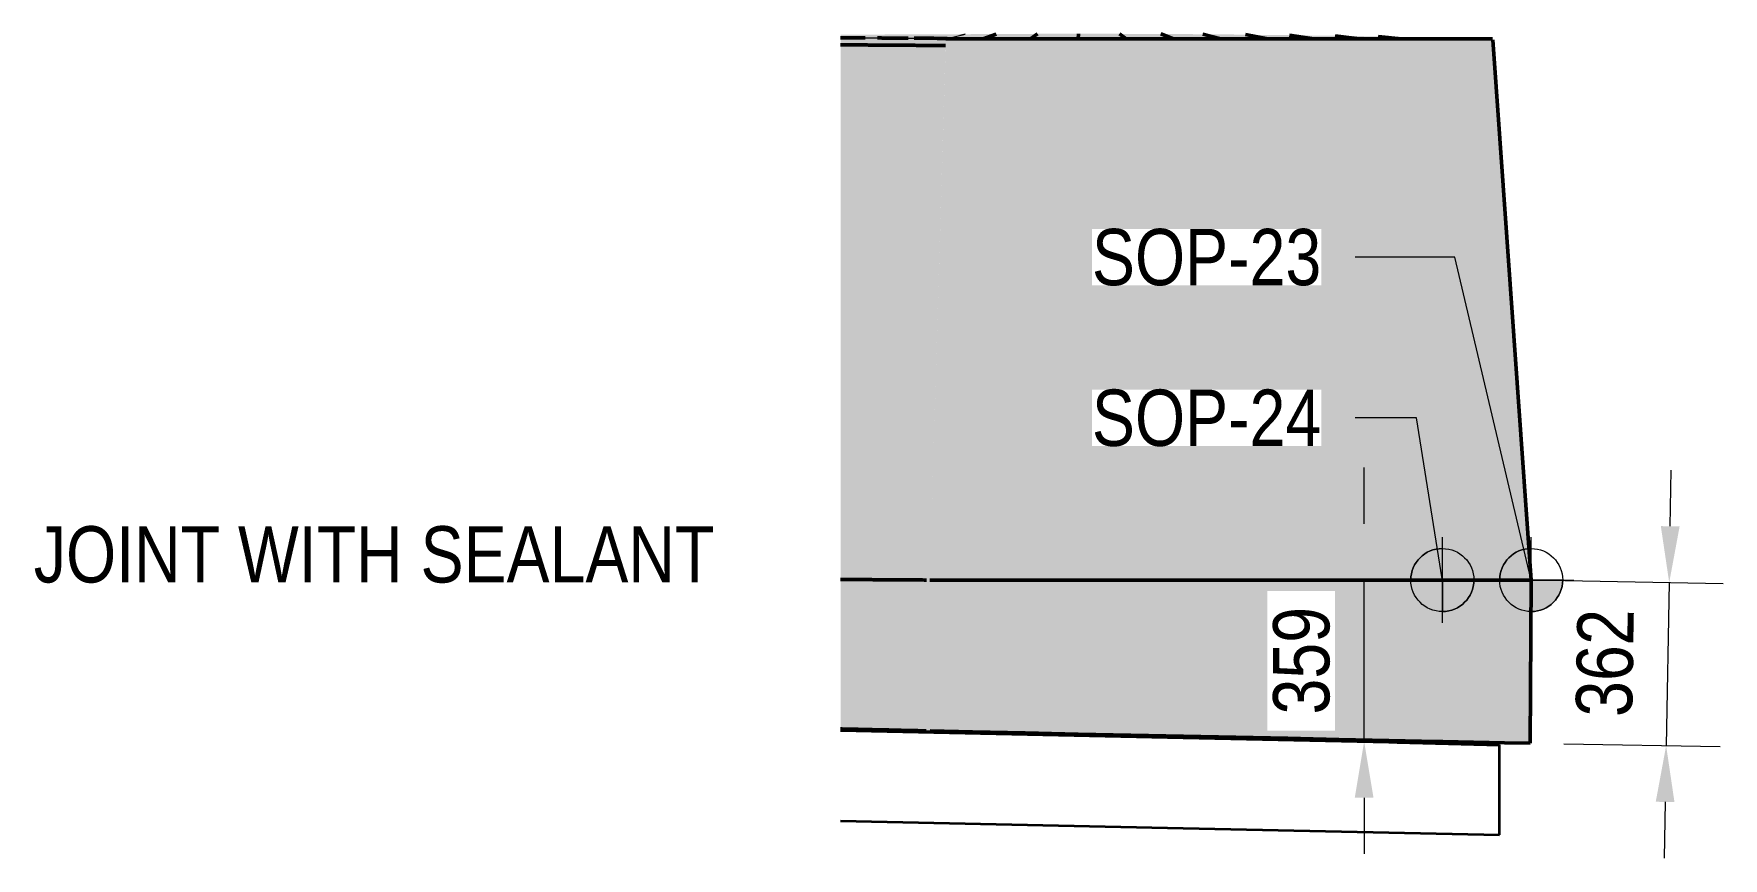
# Model space of a CAD drawing. Header units: metres. Extents: x 0 to 258, y 3 to 25.
# Drawn here: x 254.049 to 257.801, y 21.329 to 23.16 of the extents above; entities that cross this region are included whole.
import ezdxf

# ---------------------------------------------------------------- set-up
doc = ezdxf.new("R2010")
doc.units = ezdxf.units.M
doc.linetypes.add('JacobsDash', pattern=[0.0045, 0.003, -0.0015])
doc.layers.get('Defpoints').update_dxf_attribs({"color": 41})
for name, color, linetype, lineweight in [('A-ANNO-DIMS', 7, 'Continuous', 9), ('A-ANNO-NOTE', 7, 'Continuous', 9), ('A-FLOR', 7, 'Continuous', 50), ('A-FLOR-HDLN', 7, 'JacobsDash', 18), ('G-ANNO-TEXT', 7, 'Continuous', 9)]:
    doc.layers.add(name, color=color, linetype=linetype, lineweight=lineweight)
doc.styles.add('Arial Narrow_2', font='ARIALN.TTF', dxfattribs={"height": 0.125})
doc.dimstyles.new('Dimension_Standard_O__mm_', dxfattribs={"dimscale": 0.3048, "dimtxt": 0.127929, "dimasz": 0.410105, "dimexe": 0.393701, "dimexo": 0.246063, "dimgap": 0.246063, "dimtad": 1, "dimdec": 0, "dimlfac": 1000, "dimzin": 0, "dimdsep": 46, "dimtxsty": 'Arial Narrow_2', "dimsah": 1, "dimcen": 0.09, "dimaunit": 1, "dimadec": 4, "dimazin": 0, "dimtfac": 1, "dimtdec": 4, "dimtix": 1, "dimtmove": 0, "dimatfit": 3, "dimfxl": 1, "dimtvp": 1, "dimtfill": 1, "dimtolj": 1, "dimtzin": 0, "dimlwd": 18, "dimlwe": 18, "dimarcsym": 2})

# ---------------------------------------------------------------- blocks, each defined once
blk = doc.blocks.new('CS_SYMB_SETOUT POINT - 5mm-2022283-Section 233')
at = {"layer": 'A-ANNO-NOTE'}
h = blk.add_hatch(color=256, dxfattribs=at)
edge = h.paths.add_edge_path()
edge.add_line((-1222.253, 22.0164), (-1222.253, 21.9464))
edge.add_line((-1222.253, 21.9464), (-1222.323, 21.9464))
edge.add_arc((-1222.253, 21.9464), 0.07, 90, 180, ccw=False)
h = blk.add_hatch(color=256, dxfattribs=at)
edge = h.paths.add_edge_path()
edge.add_line((-1222.253, 21.8764), (-1222.253, 21.9464))
edge.add_line((-1222.253, 21.9464), (-1222.183, 21.9464))
edge.add_arc((-1222.253, 21.9464), 0.07, 270, 360, ccw=False)
for p, q in [((-1222.253, 21.8514), (-1222.253, 22.0414)), ((-1222.253, 21.9464), (-1222.253, 22.0164)), ((-1222.348, 21.9464), (-1222.158, 21.9464)), ((-1222.323, 21.9464), (-1222.253, 21.9464)), ((-1222.183, 21.9464), (-1222.253, 21.9464)), ((-1222.253, 21.9464), (-1222.253, 21.8764))]:
    blk.add_line(p, q, dxfattribs=at)
blk.add_circle((-1222.253, 21.9464), 0.07, dxfattribs=at)
for start, end in [(90, 180), (270, 360)]:
    blk.add_arc((-1222.253, 21.9464), 0.07, start, end, dxfattribs=at)
blk = doc.blocks.new('DIMBLOCK59-Section 233')
at = {"layer": 'A-ANNO-DIMS', "color": 0, "lineweight": 18, "transparency": 16777216}
for p, q in [((257.0034, 22.0714), (257.0034, 22.1964)), ((257.0071, 21.9464), (256.8834, 21.9464)), ((257.0034, 21.5879), (257.0034, 21.9464)), ((257.1032, 21.5879), (256.8834, 21.5879)), ((257.0034, 21.4629), (257.0034, 21.3379))]:
    blk.add_line(p, q, dxfattribs=at)
at = {"layer": 'A-ANNO-DIMS', "color": 0, "transparency": 16777216}
for points in [[(256.9826, 22.0714), (257.0242, 22.0714), (257.0034, 21.9464)], [(256.9826, 21.4629), (257.0242, 21.4629), (257.0034, 21.5879)]]:
    blk.add_solid(points, dxfattribs=at)
at = {"layer": 'Defpoints', "color": 0, "transparency": 16777216}
for p in [(257.0034, 21.9464), (257.0821, 21.9464), (257.1782, 21.5879)]:
    blk.add_point(p, dxfattribs=at)
at = {"layer": 'A-ANNO-DIMS', "color": 0, "lineweight": 18, "transparency": 16777216, "insert": (256.8646, 21.7672), "char_height": 0.125, "width": 0.285099, "attachment_point": 5, "rotation": 90, "style": 'Arial Narrow_2', "bg_fill": 3, "box_fill_scale": 1.1, "bg_fill_color": 256, "bg_fill_true_color": 13158600, "bg_fill_transparency": 0}
blk.add_mtext('\\A1;359', dxfattribs=at)
blk = doc.blocks.new('DIMBLOCK60-Section 233')
at = {"layer": 'A-ANNO-DIMS', "color": 0, "lineweight": 18, "transparency": 16777216}
for p, q in [((257.6832, 22.0657), (257.6855, 22.1907)), ((257.4493, 21.945), (257.8008, 21.9385)), ((257.6809, 21.9407), (257.6741, 21.5785)), ((257.4472, 21.5827), (257.7941, 21.5763)), ((257.6718, 21.4535), (257.6695, 21.3285))]:
    blk.add_line(p, q, dxfattribs=at)
at = {"layer": 'A-ANNO-DIMS', "color": 0, "transparency": 16777216}
for points in [[(257.6623, 22.0661), (257.704, 22.0653), (257.6809, 21.9407)], [(257.651, 21.4539), (257.6926, 21.4531), (257.6741, 21.5785)]]:
    blk.add_solid(points, dxfattribs=at)
at = {"layer": 'Defpoints', "color": 0, "transparency": 16777216}
for p in [(257.3743, 21.9464), (257.3722, 21.5841), (257.6741, 21.5785)]:
    blk.add_point(p, dxfattribs=at)
at = {"layer": 'A-ANNO-DIMS', "color": 0, "lineweight": 18, "transparency": 16777216, "insert": (257.5387, 21.7622), "char_height": 0.125, "width": 0.285099, "attachment_point": 5, "rotation": 88.9378, "style": 'Arial Narrow_2', "bg_fill": 3, "box_fill_scale": 1.1, "bg_fill_color": 256, "bg_fill_true_color": 13158600, "bg_fill_transparency": 0}
blk.add_mtext('\\A1;362', dxfattribs=at)

msp = doc.modelspace()

# ---------------------------------------------------------------- hatches: boundary and pattern name
at = {"layer": 'A-FLOR', "lineweight": 5, "true_color": 0xc0c0c0}
h = msp.add_hatch(color=9, dxfattribs=at)
h.paths.add_polyline_path([(255.9018, 23.1576), (255.9035, 23.1579), (255.8949, 23.1579), (255.884, 23.1578)])
h.paths.add_polyline_path([(255.8685, 23.1507), (255.869, 23.1508), (255.9003, 23.1573)])
h.paths.add_polyline_path([(256.0773, 23.1493), (256.1159, 23.1587), (255.8839, 23.1578), (255.8405, 23.1574), (255.8405, 23.1509), (255.8685, 23.1507), (255.8718, 23.1507), (256.0745, 23.1493)])
for points in [[(256.074, 23.1335), (256.0741, 23.134), (256.0745, 23.1486), (256.0745, 23.1487), (256.0768, 23.1493), (255.8405, 23.1509), (255.8405, 23.1351), (256.0433, 23.1337)], [(256.1568, 23.1486), (256.1863, 23.1591), (256.1399, 23.1588), (256.1176, 23.1587), (256.0745, 23.1486)], [(256.2404, 23.1486), (256.2625, 23.1486), (256.2781, 23.1595), (256.2502, 23.1594), (256.1863, 23.1591), (256.1568, 23.1486)], [(256.3687, 23.1486), (256.3692, 23.1596), (256.2781, 23.1595), (256.2625, 23.1486)], [(256.3692, 23.1486), (256.4748, 23.1487), (256.4603, 23.1595), (256.4603, 23.1595), (256.3692, 23.1595), (256.3687, 23.1487)], [(256.5805, 23.1486), (256.5521, 23.1592), (256.4754, 23.1594), (256.4603, 23.1595), (256.4748, 23.1486)], [(256.6855, 23.1486), (256.645, 23.1586), (256.6163, 23.1588), (256.5521, 23.1592), (256.5805, 23.1486), (256.6403, 23.1486)], [(256.7894, 23.1486), (256.74, 23.1578), (256.645, 23.1586), (256.6855, 23.1486)], [(256.892, 23.1486), (256.8347, 23.1567), (256.742, 23.1574), (256.7894, 23.1486)], [(256.9926, 23.1486), (256.9388, 23.1553), (256.8419, 23.1561), (256.892, 23.1486)], [(257.086, 23.1486), (257.0347, 23.1538), (256.9474, 23.1552), (256.9388, 23.1553), (256.9926, 23.1486)], [(257.086, 23.1486), (257.2884, 23.1486), (257.2253, 23.1499), (257.0347, 23.1538), (257.0599, 23.1513)], [(256.0317, 21.9464), (256.074, 23.1335), (255.8405, 23.1351), (255.8405, 21.9477), (256.0117, 21.9465)], [(256.0395, 21.6115), (256.0387, 21.9464), (256.074, 23.1335), (256.0317, 21.9464), (256.0306, 21.6115), (256.0387, 21.6115)], [(256.1334, 21.9464), (256.1568, 23.1487), (256.0745, 23.1487), (256.0387, 21.9464)], [(256.2506, 21.9464), (256.2625, 23.1487), (256.1568, 23.1487), (256.1334, 21.9464), (256.2404, 21.9464)], [(256.3682, 21.9464), (256.3686, 23.1487), (256.2625, 23.1487), (256.2506, 21.9464)], [(256.4858, 21.9464), (256.4747, 23.1487), (256.3686, 23.1487), (256.3682, 21.9464)], [(256.603, 21.9464), (256.5805, 23.1487), (256.4747, 23.1487), (256.4858, 21.9464)], [(256.7194, 21.9464), (256.6855, 23.1487), (256.5805, 23.1487), (256.603, 21.9464), (256.6403, 21.9464)], [(256.8347, 21.9464), (256.7894, 23.1487), (256.6855, 23.1487), (256.7194, 21.9464)], [(256.9483, 21.9464), (256.8919, 23.1487), (256.7894, 23.1487), (256.8347, 21.9464)], [(257.0599, 21.9464), (256.9926, 23.1487), (256.8919, 23.1487), (256.9483, 21.9464)], [(257.1691, 21.9464), (257.086, 23.1487), (256.9926, 23.1487), (257.0599, 21.9464)], [(257.3743, 21.9464), (257.2891, 23.1464), (257.2884, 23.1486), (257.086, 23.1486), (257.1691, 21.9464)], [(256.0306, 21.6115), (256.0317, 21.9464), (255.8405, 21.9477), (255.8405, 21.6157), (255.9937, 21.6123)], [(256.1339, 21.6093), (256.1334, 21.9464), (256.0387, 21.9464), (256.0395, 21.6113)], [(256.2508, 21.6068), (256.2506, 21.9464), (256.1334, 21.9464), (256.1339, 21.6093)], [(256.3682, 21.6044), (256.3682, 21.9464), (256.2506, 21.9464), (256.2508, 21.6068)], [(256.4855, 21.6019), (256.4858, 21.9464), (256.3682, 21.9464), (256.3682, 21.6044)], [(256.6025, 21.5995), (256.603, 21.9464), (256.4858, 21.9464), (256.4855, 21.6019), (256.5664, 21.6002)], [(256.7186, 21.5971), (256.7194, 21.9464), (256.603, 21.9464), (256.6025, 21.5995), (256.6403, 21.5987)], [(256.8336, 21.5948), (256.8347, 21.9464), (256.7194, 21.9464), (256.7186, 21.5971), (256.7786, 21.5959)], [(256.9469, 21.5925), (256.9483, 21.9464), (256.8347, 21.9464), (256.8336, 21.5948)], [(257.0583, 21.5903), (257.0599, 21.9464), (256.9483, 21.9464), (256.9469, 21.5925)], [(257.1671, 21.5881), (257.1691, 21.9464), (257.0599, 21.9464), (257.0583, 21.5903)], [(257.3722, 21.5841), (257.3743, 21.9464), (257.1691, 21.9464), (257.1671, 21.5881), (257.3148, 21.5851)]]:
    msp.add_hatch(color=9, dxfattribs=at).paths.add_polyline_path(points)

# ---------------------------------------------------------------- linework, layer by layer
at = {"layer": 'A-FLOR'}
for p, q in [((256.0747, 23.1487), (256.0773, 23.1493)), ((256.1863, 23.1591), (256.157, 23.1487)), ((256.2781, 23.1595), (256.2625, 23.1487)), ((256.3692, 23.1596), (256.3686, 23.1487)), ((256.4603, 23.1595), (256.4747, 23.1487)), ((256.5521, 23.1592), (256.5803, 23.1487)), ((256.645, 23.1586), (256.6853, 23.1487)), ((256.74, 23.1578), (256.7892, 23.1487)), ((256.8376, 23.1567), (256.8916, 23.1487)), ((256.9388, 23.1553), (256.9922, 23.1487)), ((257.0347, 23.1538), (257.0855, 23.1487)), ((256.1568, 23.1487), (256.0745, 23.1487)), ((256.2625, 23.1487), (256.1568, 23.1487)), ((256.3686, 23.1487), (256.2625, 23.1487)), ((256.4747, 23.1487), (256.3687, 23.1487)), ((256.5805, 23.1487), (256.4748, 23.1487)), ((256.6855, 23.1487), (256.5805, 23.1487)), ((256.7894, 23.1487), (256.6855, 23.1487)), ((256.8919, 23.1487), (256.7894, 23.1487)), ((256.9926, 23.1487), (256.892, 23.1487)), ((257.086, 23.1487), (256.9926, 23.1487)), ((257.2884, 23.1487), (257.086, 23.1487)), ((257.2892, 23.1464), (257.3743, 21.9464)), ((256.0387, 21.9464), (256.1334, 21.9464)), ((256.1334, 21.9464), (256.2506, 21.9464)), ((256.2506, 21.9464), (256.3682, 21.9464)), ((256.3682, 21.9464), (256.4858, 21.9464)), ((256.4858, 21.9464), (256.603, 21.9464)), ((256.603, 21.9464), (256.7194, 21.9464)), ((256.7194, 21.9464), (256.8347, 21.9464)), ((256.8347, 21.9464), (256.9483, 21.9464)), ((256.9483, 21.9464), (257.0599, 21.9464)), ((257.0599, 21.9464), (257.1691, 21.9464)), ((257.1691, 21.9464), (257.3743, 21.9464)), ((257.3743, 21.9464), (257.3722, 21.5841)), ((256.1339, 21.6093), (256.0395, 21.6113)), ((256.2508, 21.6068), (256.1339, 21.6093)), ((256.3682, 21.6044), (256.2508, 21.6068)), ((256.4855, 21.6019), (256.3682, 21.6044)), ((256.6025, 21.5995), (256.4855, 21.6019)), ((256.7186, 21.5971), (256.6025, 21.5995)), ((256.8336, 21.5948), (256.7186, 21.5971)), ((256.9469, 21.5925), (256.8336, 21.5948)), ((257.0583, 21.5903), (256.9469, 21.5925)), ((257.1671, 21.5881), (257.0583, 21.5903)), ((257.0771, 21.5861), (257.304, 21.5801)), ((257.1782, 21.5879), (257.1671, 21.5881)), ((257.3148, 21.5851), (257.1782, 21.5879)), ((257.3722, 21.5841), (257.3148, 21.5851))]:
    msp.add_line(p, q, dxfattribs=at)
at = {"layer": 'A-FLOR', "lineweight": 35}
for p, q in [((256.5664, 21.5959), (255.8405, 21.6116)), ((257.304, 21.5801), (256.5664, 21.5959)), ((257.304, 21.3801), (257.304, 21.5801)), ((255.8405, 21.4116), (256.5664, 21.3959)), ((256.5664, 21.3959), (257.304, 21.3801))]:
    msp.add_line(p, q, dxfattribs=at)
at = {"layer": 'A-FLOR', "lineweight": 18}
for p, q in [((256.9561, 21.5884), (256.5664, 21.5959)), ((257.0683, 21.5863), (257.0492, 21.5868))]:
    msp.add_line(p, q, dxfattribs=at)
at = {"layer": 'A-FLOR'}
for points, knots in [([(255.8406, 23.1509), (255.8446, 23.1509), (255.8494, 23.1508), (255.8542, 23.1508), (255.855, 23.1508)], [0.9927898884, 0.9927898884, 0.9927898884, 0.9927898884, 0.9931640625, 0.9932402401, 0.9932402401, 0.9932402401, 0.9932402401]), ([(255.855, 23.1508), (255.8594, 23.1508), (255.8684, 23.1507), (255.8773, 23.1506), (255.8818, 23.1506)], [0.9932407978, 0.9932407978, 0.9932407978, 0.9932407978, 0.9936523438, 0.994085698, 0.994085698, 0.994085698, 0.994085698]), ([(255.8818, 23.1506), (255.8824, 23.1506), (255.8869, 23.1506), (255.8913, 23.1505), (255.8953, 23.1505)], [0.9940861653, 0.9940861653, 0.9940861653, 0.9940861653, 0.994140625, 0.9945074063, 0.9945074063, 0.9945074063, 0.9945074063]), ([(255.9225, 23.1503), (255.9252, 23.1503), (255.9297, 23.1503), (255.9342, 23.1502), (255.936, 23.1502)], [0.9953521347, 0.9953521347, 0.9953521347, 0.9953521347, 0.9956054688, 0.9957754986, 0.9957754986, 0.9957754986, 0.9957754986]), ([(255.936, 23.1502), (255.9393, 23.1502), (255.9482, 23.1501), (255.9569, 23.1501), (255.9624, 23.15)], [0.9957756214, 0.9957756214, 0.9957756214, 0.9957756214, 0.99609375, 0.9966203989, 0.9966203989, 0.9966203989, 0.9966203989]), ([(255.9624, 23.15), (255.9671, 23.15), (255.976, 23.1499), (255.9852, 23.1499), (255.9896, 23.1498)], [0.9966214115, 0.9966214115, 0.9966214115, 0.9966214115, 0.9970703125, 0.9974641907, 0.9974641907, 0.9974641907, 0.9974641907]), ([(256.004, 23.1498), (256.0058, 23.1497), (256.0105, 23.1497), (256.0153, 23.1497), (256.0183, 23.1497), (256.0185, 23.1497)], [0.9978879603, 0.9978879603, 0.9978879603, 0.9978879603, 0.998046875, 0.9982910156, 0.9983094272, 0.9983094272, 0.9983094272, 0.9983094272]), ([(256.0185, 23.1497), (256.0211, 23.1496), (256.0264, 23.1496), (256.0346, 23.1496), (256.0417, 23.1495), (256.0461, 23.1495), (256.0476, 23.1495)], [0.9983101994, 0.9983101994, 0.9983101994, 0.9983101994, 0.9985351562, 0.9987792969, 0.9990234375, 0.9991550997, 0.9991550997, 0.9991550997, 0.9991550997]), ([(255.8718, 23.1349), (255.8688, 23.1349), (255.8607, 23.135), (255.8514, 23.135), (255.8451, 23.1351), (255.844, 23.1351)], [-0.9939334215, -0.9939334215, -0.9939334215, -0.9939334215, -0.9936523438, -0.9931640625, -0.9930673622, -0.9930673622, -0.9930673622, -0.9930673622]), ([(255.8998, 23.1347), (255.8979, 23.1347), (255.8908, 23.1347), (255.8815, 23.1348), (255.8741, 23.1349), (255.8719, 23.1349)], [-0.9947995479, -0.9947995479, -0.9947995479, -0.9947995479, -0.9946289062, -0.994140625, -0.9939336553, -0.9939336553, -0.9939336553, -0.9939336553]), ([(255.928, 23.1345), (255.9273, 23.1345), (255.9214, 23.1345), (255.912, 23.1346), (255.9033, 23.1346), (255.8998, 23.1347)], [-0.9956668966, -0.9956668966, -0.9956668966, -0.9956668966, -0.9956054688, -0.9951171875, -0.994800276, -0.994800276, -0.994800276, -0.994800276]), ([(255.9554, 23.1343), (255.9508, 23.1343), (255.9418, 23.1344), (255.9326, 23.1344), (255.928, 23.1345)], [-0.9965325174, -0.9965325174, -0.9965325174, -0.9965325174, -0.99609375, -0.9956679843, -0.9956679843, -0.9956679843, -0.9956679843]), ([(255.9835, 23.1341), (255.9798, 23.1341), (255.9703, 23.1342), (255.9611, 23.1342), (255.9555, 23.1343)], [-0.9973990356, -0.9973990356, -0.9973990356, -0.9973990356, -0.9970703125, -0.9965335173, -0.9965335173, -0.9965335173, -0.9965335173]), ([(256.0133, 23.1339), (256.0107, 23.1339), (256.0026, 23.134), (255.9926, 23.134), (255.9853, 23.1341), (255.9835, 23.1341)], [-0.9982660837, -0.9982660837, -0.9982660837, -0.9982660837, -0.998046875, -0.9975585938, -0.997400138, -0.997400138, -0.997400138, -0.997400138]), ([(256.0433, 23.1337), (256.042, 23.1337), (256.0351, 23.1338), (256.0253, 23.1338), (256.0167, 23.1339), (256.0136, 23.1339), (256.0133, 23.1339)], [-0.9991333793, -0.9991333793, -0.9991333793, -0.9991333793, -0.9990234375, -0.9985351562, -0.9982910156, -0.9982667587, -0.9982667587, -0.9982667587, -0.9982667587]), ([(255.906, 21.9472), (255.9046, 21.9472), (255.8971, 21.9473), (255.8776, 21.9474), (255.8571, 21.9475), (255.8427, 21.9476), (255.8404, 21.9477)], [-0.996617094, -0.996617094, -0.996617094, -0.996617094, -0.9965, -0.996, -0.995, -0.994816142, -0.994816142, -0.994816142, -0.994816142]), ([(255.9888, 21.9467), (255.9841, 21.9467), (255.9732, 21.9468), (255.9562, 21.9469), (255.9378, 21.947), (255.9212, 21.9471), (255.9106, 21.9472), (255.906, 21.9472)], [-0.998872073, -0.998872073, -0.998872073, -0.998872073, -0.9985, -0.998, -0.9975, -0.997, -0.996617896, -0.996617896, -0.996617896, -0.996617896]), ([(256.0317, 21.9464), (256.0189, 21.9465), (256.0046, 21.9466), (255.9904, 21.9467), (255.9888, 21.9467)], [-1, -1, -1, -1, -0.999, -0.998872632, -0.998872632, -0.998872632, -0.998872632]), ([(255.8404, 21.6157), (255.8426, 21.6156), (255.8569, 21.6153), (255.8712, 21.615), (255.8834, 21.6147)], [-0.032393019, -0.032393019, -0.032393019, -0.032393019, -0.03125, -0.025, -0.025, -0.025, -0.025])]:
    msp.add_open_spline(points, degree=3, knots=knots, dxfattribs=at)
for points in [[(255.9897, 23.1498), (255.9899, 23.1498), (255.9902, 23.1498), (255.9904, 23.1498)], [(256.0476, 23.1495), (256.0574, 23.1494), (256.0673, 23.1494), (256.0773, 23.1493)], [(255.844, 23.1351), (255.8428, 23.1351), (255.8417, 23.1351), (255.8405, 23.1351)], [(256.074, 23.1335), (256.0637, 23.1336), (256.0534, 23.1337), (256.0433, 23.1337)], [(255.8834, 21.6147), (255.9077, 21.6142), (255.9322, 21.6137), (255.9568, 21.6131)], [(255.9568, 21.6131), (255.9813, 21.6126), (256.0059, 21.6121), (256.0306, 21.6115)]]:
    msp.add_open_spline(points, degree=3, dxfattribs=at)
at = {"layer": 'A-FLOR-HDLN'}
for p, q in [((256.0773, 23.1493), (256.1176, 23.1587)), ((256.1177, 23.1587), (256.1058, 23.1559)), ((256.0306, 21.6115), (256.0395, 21.6115)), ((257.0771, 21.5861), (256.9561, 21.5884)), ((257.0667, 21.5864), (257.0741, 21.5862)), ((257.071, 21.5863), (257.0683, 21.5863))]:
    msp.add_line(p, q, dxfattribs=at)
for points, knots in [([(255.8953, 23.1505), (255.8966, 23.1505), (255.9031, 23.1504), (255.9122, 23.1504), (255.9199, 23.1503), (255.9224, 23.1503)], [0.9945088968, 0.9945088968, 0.9945088968, 0.9945088968, 0.9946289062, 0.9951171875, 0.9953506404, 0.9953506404, 0.9953506404, 0.9953506404]), ([(255.9905, 23.1498), (255.9912, 23.1498), (255.9957, 23.1498), (256.0002, 23.1498), (256.004, 23.1498)], [0.997489143, 0.997489143, 0.997489143, 0.997489143, 0.9975585938, 0.9978865411, 0.9978865411, 0.9978865411, 0.9978865411])]:
    msp.add_open_spline(points, degree=3, knots=knots, dxfattribs=at)
at = {"layer": 'G-ANNO-TEXT'}
for p, q in [((256.9864, 22.6637), (256.9832, 22.6637)), ((257.2049, 22.6637), (256.9864, 22.6637)), ((257.3736, 21.9487), (257.2049, 22.6637)), ((256.9864, 22.3068), (256.9832, 22.3068)), ((257.1194, 22.3068), (256.9864, 22.3068)), ((257.1765, 21.9487), (257.1194, 22.3068))]:
    msp.add_line(p, q, dxfattribs=at)

# ---------------------------------------------------------------- block references
at = {"layer": 'A-ANNO-NOTE'}
for p in [(1479.4301, 0), (1479.6273, 0)]:
    msp.add_blockref('CS_SYMB_SETOUT POINT - 5mm-2022283-Section 233', p, dxfattribs=at)

# ---------------------------------------------------------------- texts
at = {"layer": 'G-ANNO-TEXT', "insert": (254.0489, 22.0659), "char_height": 0.125, "attachment_point": 1, "style": 'Arial Narrow_2', "bg_fill": 3, "box_fill_scale": 1, "bg_fill_color": 256, "bg_fill_transparency": 0}
msp.add_mtext('JOINT WITH SEALANT', dxfattribs=at)

# ---------------------------------------------------------------- next in the draw order: texts
at = {"layer": 'G-ANNO-TEXT', "char_height": 0.125, "attachment_point": 1, "style": 'Arial Narrow_2', "bg_fill": 3, "box_fill_scale": 1, "bg_fill_color": 256, "bg_fill_true_color": 13158600, "bg_fill_transparency": 0}
for s, insert in [('SOP-23', (256.3989, 22.7262)), ('SOP-24', (256.3989, 22.3693))]:
    msp.add_mtext(s, dxfattribs=dict(at, insert=insert))

# ---------------------------------------------------------------- next in the draw order: dimensions: what is measured, and where the dimension line sits
at = {"layer": 'A-ANNO-DIMS', "lineweight": 18}
for base, p1, p2, angle, override, picture, middle in [((257.003412, 21.946404), (257.178174, 21.587902), (257.082115, 21.946404), 90, {"dimpost": '<>', "dimfxl": 0.371148}, 'DIMBLOCK59-Section 233', (256.86459, 21.767153)), ((257.6741, 21.5785), (257.3743, 21.9464), (257.3722, 21.5841), 88.9378, {"dimpost": '<>', "dimfxl": 0.362324}, 'DIMBLOCK60-Section 233', (257.5387, 21.7622))]:
    dim = msp.add_linear_dim(base=base, p1=p1, p2=p2, angle=angle, dimstyle='Dimension_Standard_O__mm_', override=override, dxfattribs=at)
    dim.commit()
    dim.dimension.update_dxf_attribs({"geometry": picture, "text_midpoint": middle})

doc.saveas('drawing.dxf')
